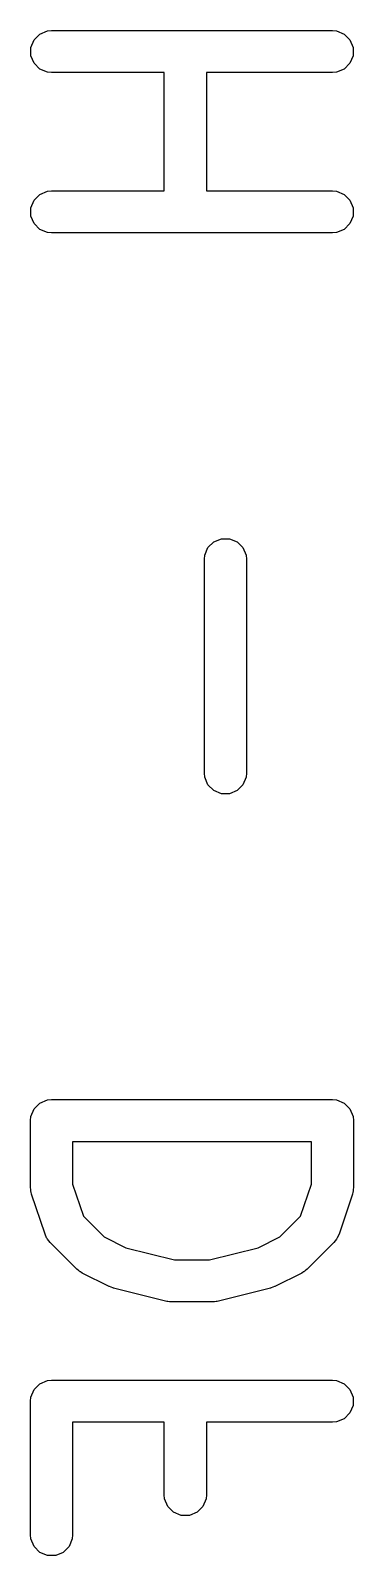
# Model space of a CAD drawing. Header units: inches. Extents: x 1.94 to 9.37, y -5.72 to -1.46.
# Drawn here: x 3.639 to 3.6842, y -4.1652 to -3.9512 of the extents above; entities that cross this region are included whole.
import ezdxf

# ---------------------------------------------------------------- set-up
doc = ezdxf.new("R2010")
doc.units = ezdxf.units.IN
doc.header["$MEASUREMENT"] = 0
doc.layers.add('BLACK', color=250, linetype='CONTINUOUS')

msp = doc.modelspace()

# ---------------------------------------------------------------- linework, layer by layer
at = {"layer": 'BLACK', "linetype": 'CONTINUOUS'}
for p, q in [((3.64028, -3.95171), (3.64135, -3.95127)), ((3.64135, -3.95127), (3.64192, -3.95121)), ((3.64192, -3.95121), (3.68129, -3.95121)), ((3.68129, -3.95121), (3.68187, -3.95127)), ((3.68187, -3.95127), (3.68293, -3.95171)), ((3.63903, -3.95359), (3.63947, -3.95252)), ((3.63903, -3.95474), (3.63903, -3.95359)), ((3.63947, -3.95252), (3.64028, -3.95171)), ((3.68293, -3.95171), (3.68375, -3.95252)), ((3.68375, -3.95252), (3.68419, -3.95359)), ((3.68419, -3.95359), (3.68419, -3.95474)), ((3.63947, -3.9558), (3.63903, -3.95474)), ((3.64028, -3.95662), (3.63947, -3.9558)), ((3.68375, -3.9558), (3.68293, -3.95662)), ((3.68419, -3.95474), (3.68375, -3.9558)), ((3.64135, -3.95706), (3.64028, -3.95662)), ((3.64192, -3.95711), (3.64135, -3.95706)), ((3.65772, -3.95711), (3.64192, -3.95711)), ((3.65772, -3.97371), (3.65772, -3.95711)), ((3.68129, -3.95711), (3.66362, -3.95711)), ((3.66362, -3.95711), (3.66362, -3.97371)), ((3.68187, -3.95706), (3.68129, -3.95711)), ((3.68293, -3.95662), (3.68187, -3.95706)), ((3.63903, -3.97608), (3.63947, -3.97502)), ((3.63947, -3.97502), (3.64028, -3.9742)), ((3.64028, -3.9742), (3.64135, -3.97376)), ((3.64135, -3.97376), (3.64192, -3.97371)), ((3.64192, -3.97371), (3.65772, -3.97371)), ((3.66362, -3.97371), (3.68129, -3.97371)), ((3.68129, -3.97371), (3.68187, -3.97376)), ((3.68187, -3.97376), (3.68293, -3.9742)), ((3.68293, -3.9742), (3.68375, -3.97502)), ((3.68375, -3.97502), (3.68419, -3.97608)), ((3.63903, -3.97724), (3.63903, -3.97608)), ((3.63947, -3.9783), (3.63903, -3.97724)), ((3.68419, -3.97724), (3.68375, -3.9783)), ((3.68419, -3.97608), (3.68419, -3.97724)), ((3.64028, -3.97911), (3.63947, -3.9783)), ((3.64135, -3.97956), (3.64028, -3.97911)), ((3.68293, -3.97911), (3.68187, -3.97956)), ((3.68375, -3.9783), (3.68293, -3.97911)), ((3.64192, -3.97961), (3.64135, -3.97956)), ((3.68129, -3.97961), (3.64192, -3.97961)), ((3.68187, -3.97956), (3.68129, -3.97961)), ((3.6634, -4.02483), (3.66384, -4.02376)), ((3.66384, -4.02376), (3.66465, -4.02295)), ((3.66465, -4.02295), (3.66572, -4.02251)), ((3.66572, -4.02251), (3.66687, -4.02251)), ((3.66687, -4.02251), (3.66793, -4.02295)), ((3.66793, -4.02295), (3.66875, -4.02376)), ((3.66875, -4.02376), (3.66919, -4.02483)), ((3.66334, -4.0254), (3.6634, -4.02483)), ((3.66334, -4.0554), (3.66334, -4.0254)), ((3.66919, -4.02483), (3.66925, -4.0254)), ((3.66925, -4.0254), (3.66925, -4.0554)), ((3.6634, -4.05598), (3.66334, -4.0554)), ((3.66384, -4.05704), (3.6634, -4.05598)), ((3.66919, -4.05598), (3.66875, -4.05704)), ((3.66925, -4.0554), (3.66919, -4.05598)), ((3.66465, -4.05785), (3.66384, -4.05704)), ((3.66572, -4.0583), (3.66465, -4.05785)), ((3.66687, -4.0583), (3.66572, -4.0583)), ((3.66793, -4.05785), (3.66687, -4.0583)), ((3.66875, -4.05704), (3.66793, -4.05785)), ((3.64028, -4.10169), (3.64135, -4.10125)), ((3.64135, -4.10125), (3.64192, -4.10119)), ((3.64192, -4.10119), (3.68129, -4.10119)), ((3.68129, -4.10119), (3.68187, -4.10125)), ((3.68187, -4.10125), (3.68293, -4.10169)), ((3.63903, -4.10357), (3.63947, -4.1025)), ((3.63947, -4.1025), (3.64028, -4.10169)), ((3.68293, -4.10169), (3.68375, -4.1025)), ((3.68375, -4.1025), (3.68419, -4.10357)), ((3.63897, -4.10414), (3.63903, -4.10357)), ((3.63897, -4.11352), (3.63897, -4.10414)), ((3.68419, -4.10357), (3.68424, -4.10414)), ((3.68424, -4.10414), (3.68424, -4.11352)), ((3.67834, -4.1071), (3.64487, -4.1071)), ((3.64487, -4.1071), (3.64487, -4.11304)), ((3.67834, -4.11304), (3.67834, -4.1071)), ((3.639, -4.11381), (3.63897, -4.11352)), ((3.63899, -4.11389), (3.639, -4.11381)), ((3.63902, -4.11399), (3.63899, -4.11389)), ((3.63903, -4.11409), (3.63902, -4.11399)), ((3.63906, -4.11417), (3.63903, -4.11409)), ((3.63912, -4.11445), (3.63906, -4.11417)), ((3.64487, -4.11304), (3.64638, -4.11755)), ((3.67684, -4.11755), (3.67834, -4.11304)), ((3.68416, -4.11417), (3.68409, -4.11445)), ((3.68419, -4.11409), (3.68416, -4.11417)), ((3.6842, -4.11399), (3.68419, -4.11409)), ((3.68422, -4.11389), (3.6842, -4.11399)), ((3.68424, -4.11352), (3.68422, -4.11381)), ((3.68422, -4.11381), (3.68422, -4.11389)), ((3.641, -4.12008), (3.63912, -4.11445)), ((3.68409, -4.11445), (3.68222, -4.12008)), ((3.64638, -4.11755), (3.6493, -4.12046)), ((3.67392, -4.12046), (3.67684, -4.11755)), ((3.64123, -4.1206), (3.641, -4.12008)), ((3.6413, -4.12068), (3.64123, -4.1206)), ((3.6493, -4.12046), (3.65233, -4.12198)), ((3.67089, -4.12198), (3.67392, -4.12046)), ((3.68198, -4.1206), (3.68191, -4.12068)), ((3.68222, -4.12008), (3.68198, -4.1206)), ((3.64134, -4.12078), (3.6413, -4.12068)), ((3.64171, -4.12123), (3.64134, -4.12078)), ((3.64546, -4.12498), (3.64171, -4.12123)), ((3.65233, -4.12198), (3.65916, -4.12369)), ((3.66406, -4.12369), (3.67089, -4.12198)), ((3.68151, -4.12123), (3.67776, -4.12498)), ((3.68187, -4.12078), (3.68151, -4.12123)), ((3.68191, -4.12068), (3.68187, -4.12078)), ((3.65916, -4.12369), (3.66406, -4.12369)), ((3.64568, -4.12516), (3.64546, -4.12498)), ((3.64574, -4.12522), (3.64568, -4.12516)), ((3.64582, -4.12528), (3.64574, -4.12522)), ((3.64591, -4.12535), (3.64582, -4.12528)), ((3.64598, -4.12538), (3.64591, -4.12535)), ((3.64623, -4.12553), (3.64598, -4.12538)), ((3.64998, -4.12741), (3.64623, -4.12553)), ((3.67699, -4.12553), (3.67324, -4.12741)), ((3.67724, -4.12538), (3.67699, -4.12553)), ((3.67731, -4.12535), (3.67724, -4.12538)), ((3.67739, -4.12528), (3.67731, -4.12535)), ((3.67748, -4.12522), (3.67739, -4.12528)), ((3.67753, -4.12516), (3.67748, -4.12522)), ((3.67776, -4.12498), (3.67753, -4.12516)), ((3.65002, -4.12742), (3.64998, -4.12741)), ((3.65003, -4.12744), (3.65002, -4.12742)), ((3.65028, -4.12752), (3.65003, -4.12744)), ((3.65052, -4.12761), (3.65028, -4.12752)), ((3.65054, -4.12762), (3.65052, -4.12761)), ((3.65058, -4.12763), (3.65054, -4.12762)), ((3.65808, -4.1295), (3.65058, -4.12763)), ((3.67263, -4.12763), (3.66514, -4.1295)), ((3.67268, -4.12762), (3.67263, -4.12763)), ((3.6727, -4.12761), (3.67268, -4.12762)), ((3.67294, -4.12752), (3.6727, -4.12761)), ((3.67318, -4.12744), (3.67294, -4.12752)), ((3.6732, -4.12742), (3.67318, -4.12744)), ((3.67324, -4.12741), (3.6732, -4.12742)), ((3.65818, -4.12952), (3.65808, -4.1295)), ((3.65822, -4.12954), (3.65818, -4.12952)), ((3.65844, -4.12956), (3.65822, -4.12954)), ((3.65865, -4.12959), (3.65844, -4.12956)), ((3.65869, -4.12958), (3.65865, -4.12959)), ((3.65879, -4.12959), (3.65869, -4.12958)), ((3.66442, -4.12959), (3.65879, -4.12959)), ((3.66452, -4.12958), (3.66442, -4.12959)), ((3.66456, -4.12959), (3.66452, -4.12958)), ((3.66478, -4.12956), (3.66456, -4.12959)), ((3.665, -4.12954), (3.66478, -4.12956)), ((3.66504, -4.12952), (3.665, -4.12954)), ((3.66514, -4.1295), (3.66504, -4.12952)), ((3.63903, -4.14294), (3.63947, -4.14187)), ((3.63947, -4.14187), (3.64028, -4.14106)), ((3.64028, -4.14106), (3.64135, -4.14062)), ((3.64135, -4.14062), (3.64192, -4.14056)), ((3.64192, -4.14056), (3.68129, -4.14056)), ((3.68129, -4.14056), (3.68187, -4.14062)), ((3.68187, -4.14062), (3.68293, -4.14106)), ((3.68293, -4.14106), (3.68375, -4.14187)), ((3.68375, -4.14187), (3.68419, -4.14294)), ((3.63897, -4.14351), (3.63903, -4.14294)), ((3.63897, -4.16226), (3.63897, -4.14351)), ((3.68419, -4.14409), (3.68375, -4.14515)), ((3.68419, -4.14294), (3.68419, -4.14409)), ((3.68293, -4.14597), (3.68187, -4.14641)), ((3.68375, -4.14515), (3.68293, -4.14597)), ((3.65772, -4.14647), (3.64487, -4.14647)), ((3.64487, -4.14647), (3.64487, -4.16226)), ((3.65772, -4.15664), (3.65772, -4.14647)), ((3.68129, -4.14647), (3.66362, -4.14647)), ((3.66362, -4.14647), (3.66362, -4.15664)), ((3.68187, -4.14641), (3.68129, -4.14647)), ((3.65777, -4.15721), (3.65772, -4.15664)), ((3.66362, -4.15664), (3.66357, -4.15721)), ((3.65821, -4.15828), (3.65777, -4.15721)), ((3.65903, -4.15909), (3.65821, -4.15828)), ((3.66009, -4.15953), (3.65903, -4.15909)), ((3.66231, -4.15909), (3.66125, -4.15953)), ((3.66312, -4.15828), (3.66231, -4.15909)), ((3.66357, -4.15721), (3.66312, -4.15828)), ((3.66125, -4.15953), (3.66009, -4.15953)), ((3.63903, -4.16284), (3.63897, -4.16226)), ((3.63947, -4.1639), (3.63903, -4.16284)), ((3.64482, -4.16284), (3.64438, -4.1639)), ((3.64487, -4.16226), (3.64482, -4.16284)), ((3.64028, -4.16472), (3.63947, -4.1639)), ((3.64135, -4.16516), (3.64028, -4.16472)), ((3.6425, -4.16516), (3.64135, -4.16516)), ((3.64356, -4.16472), (3.6425, -4.16516)), ((3.64438, -4.1639), (3.64356, -4.16472))]:
    msp.add_line(p, q, dxfattribs=at)

doc.saveas('drawing.dxf')
